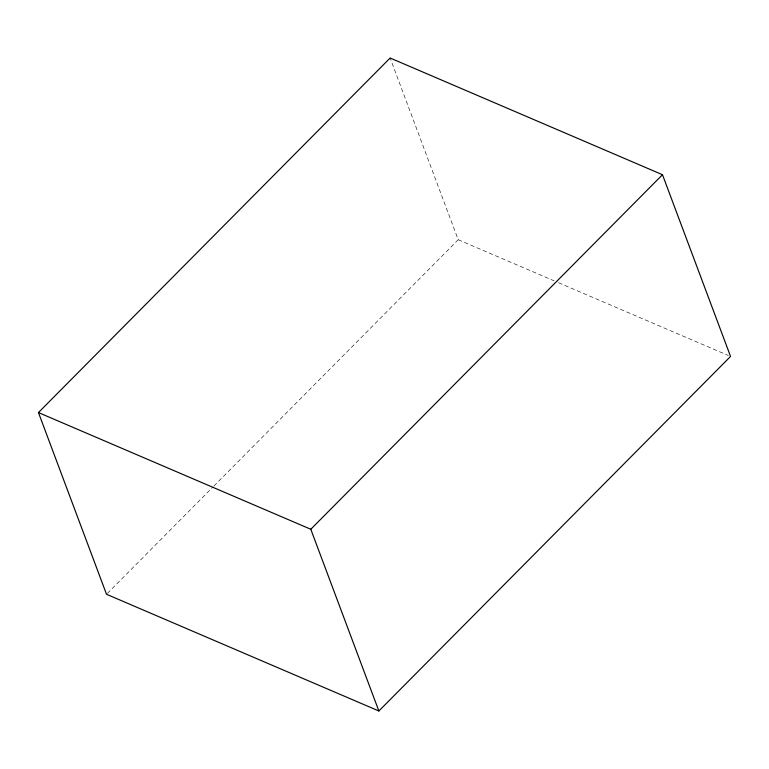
<?xml version="1.0" encoding="UTF-8"?>
<svg xmlns="http://www.w3.org/2000/svg" width="769" height="769" viewBox="0 0 769 769"><rect width="100%" height="100%" fill="white"/><g stroke="black" fill="none" stroke-linecap="round" stroke-linejoin="round"><path stroke-width="0.58" stroke-dasharray="3.85 2.88" d="M107.362 593.428L213.042 486.892M213.888 486.037L458.209 239.736L390.133 58.011M458.209 239.736L554.132 280.839M558.544 282.732L728.349 355.499"/><path stroke-width="1.15" d="M38.45 412.559L390.133 58.011L662.484 174.726L730.55 356.441L378.867 710.989L106.516 594.274L38.45 412.559L310.791 529.264L378.867 710.989M310.791 529.264L662.484 174.726"/></g></svg>
